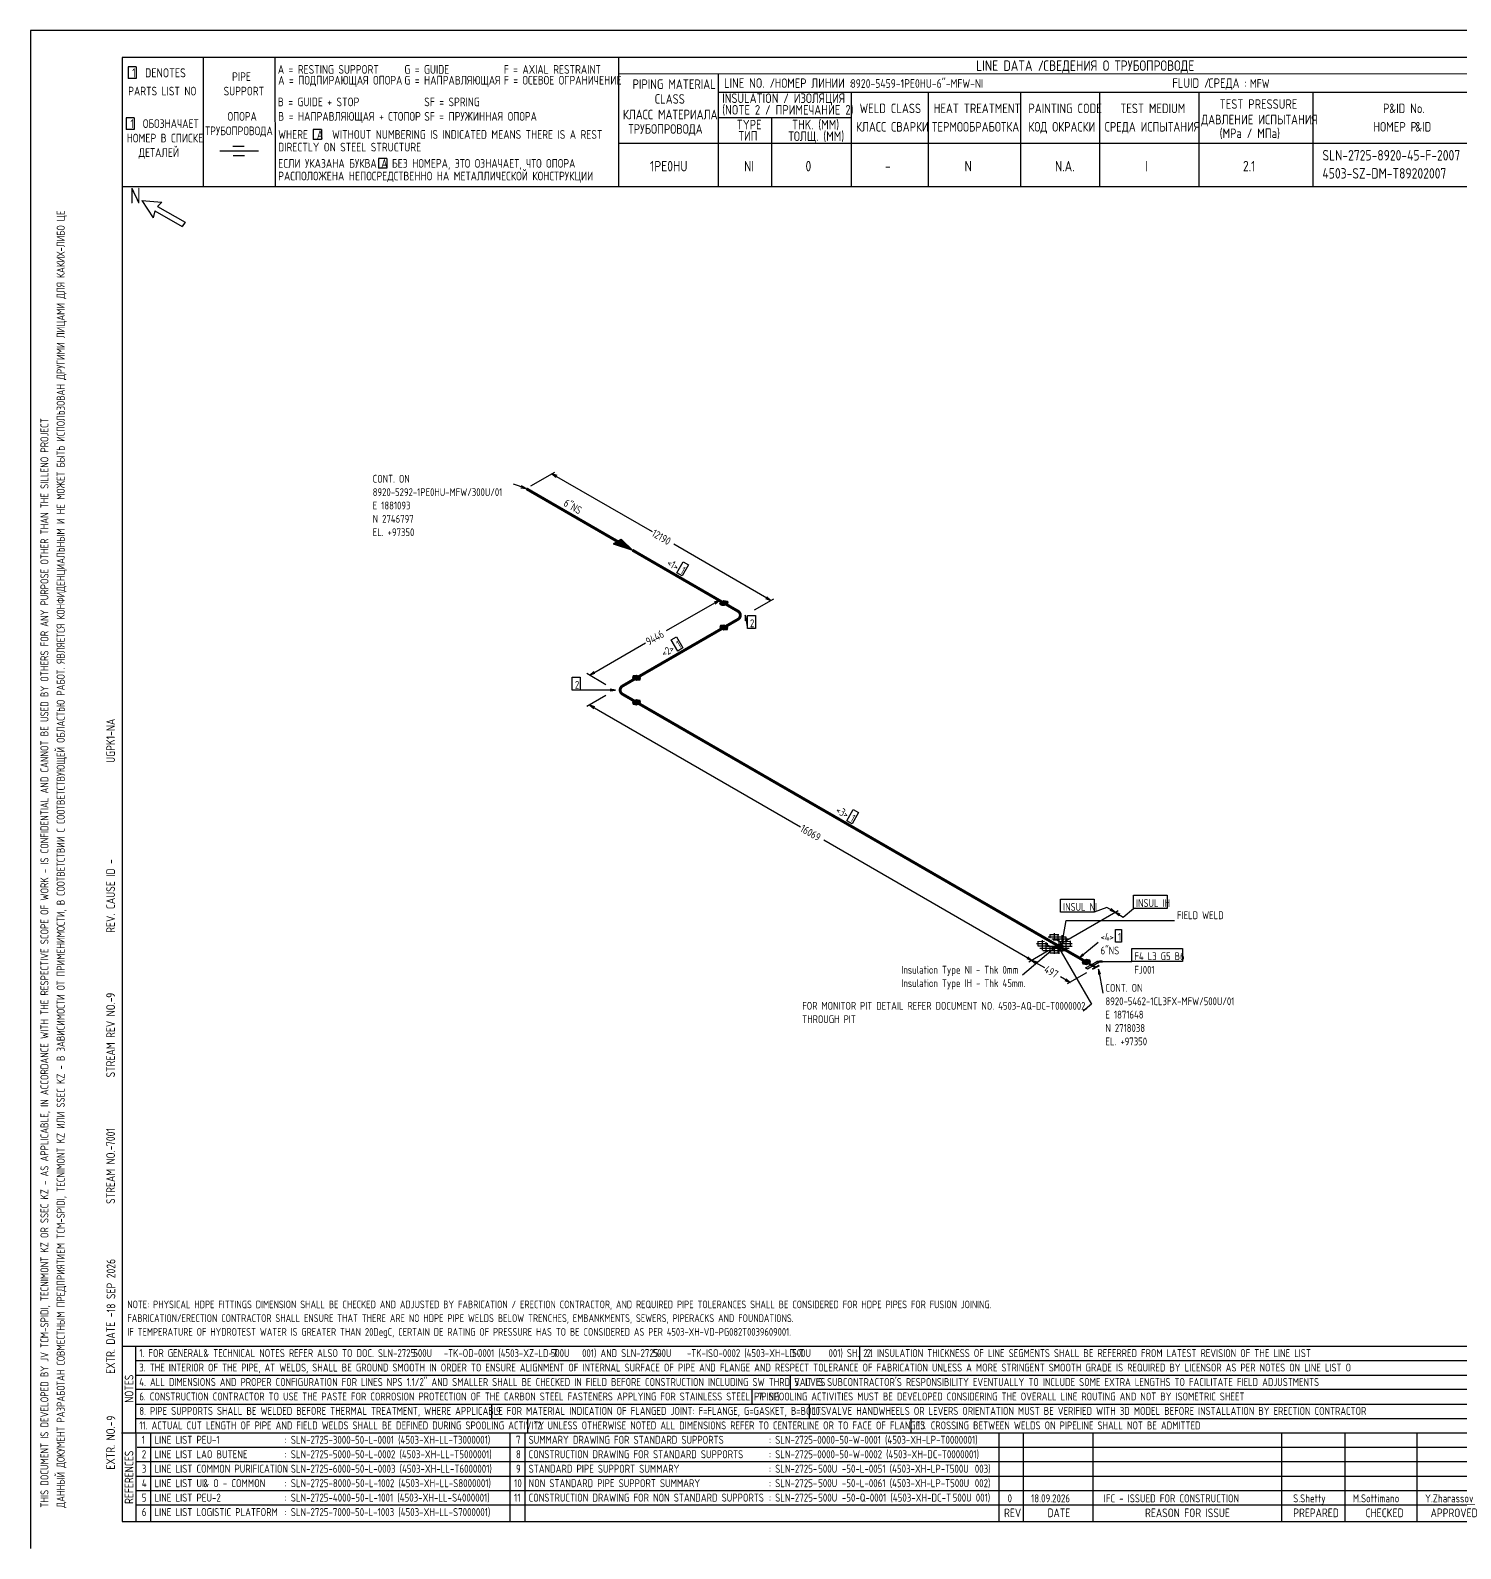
# Model space of a CAD drawing. Extents: x -1005 to 594, y -998 to 420.
# Drawn here: x 0 to 395.7, y 0 to 420 of the extents above; entities that cross this region are included whole.
import ezdxf

# ---------------------------------------------------------------- set-up
doc = ezdxf.new("R2010")
doc.units = 0
doc.styles.add('TTFN17', font='GOST type A')

msp = doc.modelspace()

# ---------------------------------------------------------------- linework, layer by layer
at = {"layer": 'GT_1', "flags": 128}
for points in [[(0, 420), (0, 0)], [(594, 420), (0, 420)], [(589.1, 412.5), (25.4, 412.5)], [(25.4, 412.5), (25.4, 7.5)], [(47.8, 412.5), (47.8, 376.7)], [(67.6, 412.5), (67.7, 376.7)], [(162.7, 412.5), (162.7, 376.7)], [(29.3, 409.9), (27.1, 409.9)], [(27.1, 409.9), (27.1, 406.7)], [(29.3, 409.9), (29.3, 406.7)], [(589.1, 408), (162.7, 407.9)], [(190.3, 407.8), (190.3, 376.7)], [(29.3, 406.7), (27.1, 406.7)], [(190.3, 402.9), (402.7, 402.9)], [(227.1, 402.9), (227.1, 376.7)], [(248.4, 402.9), (248.4, 376.8)], [(273.9, 402.9), (273.9, 376.7)], [(295.8, 402.9), (295.8, 376.7)], [(323.2, 402.9), (323.2, 376.7)], [(354.8, 402.9), (354.8, 376.8)], [(28.7, 395.8), (26.5, 395.8)], [(26.5, 395.8), (26.5, 392.6)], [(28.7, 395.8), (28.7, 392.6)], [(227.1, 395.8), (190.3, 395.8)], [(205, 395.8), (205, 376.7)], [(28.7, 392.6), (26.5, 392.6)], [(80.5, 392.6), (78.2, 392.6)], [(78.2, 392.6), (78.2, 389.8)], [(80.5, 392.6), (80.5, 389.8)], [(63.1, 386.6), (52.4, 386.6)], [(59.1, 387.9), (56, 387.9)], [(80.5, 389.8), (78.2, 389.8)], [(230.2, 388.7), (162.7, 388.7)], [(402.7, 388.7), (226.9, 388.7)], [(59.2, 385.3), (56.1, 385.3)], [(98.6, 384.6), (96.3, 384.6)], [(96.3, 384.6), (96.3, 381.9)], [(98.6, 384.6), (98.6, 381.9)], [(98.6, 381.9), (96.3, 381.9)], [(402.7, 376.7), (25.4, 376.7)], [(30.8, 372.9), (34, 368.1)], [(30.8, 372.9), (36.4, 372.5)], [(34.4, 370.1), (34, 368.1)], [(34.4, 370.1), (42, 365.7)], [(36.4, 372.5), (35.2, 371.3)], [(35.2, 371.3), (42.8, 366.9)], [(42.8, 366.9), (42, 365.7)], [(137.175, 293.225), (133.65, 294.5)], [(138.45, 293.975), (145.125, 297.8)], [(145.725, 296.825), (144.3, 297.35), (145.425, 296.375)], [(144.3, 297.35), (171.975, 281.375)], [(135.675, 293.45), (137.175, 293.225), (135.9, 293.975)], [(162.45, 278.6), (161.25, 277.925), (166.575, 276.2), (163.5, 279.2), (161.4, 278), (166.2, 276.425), (163.425, 279.125), (161.55, 278.075), (165.75, 276.65), (163.275, 279.05), (161.7, 278.15), (165.375, 276.95), (163.125, 278.975), (161.85, 278.3), (165, 277.1), (162.975, 278.9), (162, 278.375), (164.55, 277.4), (162.825, 278.825), (162.15, 278.45), (164.25, 277.55), (162.675, 278.75), (162.3, 278.525), (163.8, 277.85), (162.525, 278.675), (162.45, 278.6), (166.575, 276.2)], [(204.825, 262.325), (178.05, 277.85)], [(180.6, 272.975), (182.1, 272.15), (180.3, 269.075), (178.875, 269.975), (180.6, 272.975)], [(190.575, 262.325), (175.875, 253.85)], [(189.45, 261.35), (190.575, 262.325), (189.15, 261.8)], [(195.075, 259.7), (189.75, 262.775)], [(191.85, 260.9), (190.875, 261.05), (190.725, 261.575), (191.85, 262.25), (192.825, 262.1), (192.975, 261.575), (191.85, 260.9)], [(190.767, 261.6), (192.968, 261.6)], [(190.775, 261.4), (192.683, 261.4)], [(190.832, 261.2), (192.35, 261.2)], [(191.1, 261.8), (192.911, 261.8)], [(191.2, 261), (192.017, 261)], [(191.433, 262), (192.854, 262)], [(200.325, 259.7), (205.65, 262.775)], [(203.4, 262.85), (204.825, 262.325), (203.7, 263.3)], [(198.225, 256.775), (197.7, 258.2), (197.7, 256.7)], [(197.7, 258.2), (198.375, 254.525)], [(198.375, 258.125), (200.55, 258.125), (200.55, 254.525), (198.375, 254.525), (198.375, 258.125)], [(177.3, 251.375), (178.725, 252.275), (180.525, 249.2), (179.1, 248.3), (177.3, 251.375)], [(191.85, 254.15), (192.825, 254.3), (192.975, 254.825), (191.85, 255.5), (190.875, 255.35), (190.725, 254.825), (191.85, 254.15)], [(190.767, 254.8), (192.968, 254.8)], [(190.775, 255), (192.683, 255)], [(190.832, 255.2), (192.35, 255.2)], [(191.1, 254.6), (192.911, 254.6)], [(191.2, 255.4), (192.017, 255.4)], [(191.433, 254.4), (192.854, 254.4)], [(154.725, 241.625), (170.175, 250.55)], [(149.925, 241.1), (152.1, 241.1), (152.1, 237.5), (149.925, 237.5), (149.925, 241.1)], [(159.225, 239), (153.9, 242.075)], [(155.85, 242.6), (154.725, 241.625), (156.15, 242.15)], [(167.7, 240.2), (168.675, 240.35), (168.825, 240.875), (167.7, 241.55), (166.725, 241.4), (166.575, 240.875), (167.7, 240.2)], [(166.611, 241), (168.617, 241)], [(166.668, 241.2), (168.283, 241.2)], [(166.7, 240.8), (168.804, 240.8)], [(166.725, 241.4), (167.95, 241.4)], [(167.033, 240.6), (168.746, 240.6)], [(167.367, 240.4), (168.689, 240.4)], [(161.85, 237.5), (152.1, 237.5)], [(159.225, 236), (153.9, 232.925)], [(160.35, 237.275), (161.85, 237.5), (160.35, 237.725)], [(156.15, 232.85), (154.725, 233.375), (155.85, 232.4)], [(154.725, 233.375), (213.075, 199.7)], [(168.825, 234.125), (168.675, 234.65), (167.7, 234.8), (166.575, 234.125), (166.725, 233.6), (167.7, 233.45), (168.825, 234.125)], [(166.611, 234), (168.617, 234)], [(166.668, 233.8), (168.283, 233.8)], [(166.7, 234.2), (168.804, 234.2)], [(166.725, 233.6), (167.95, 233.6)], [(167.033, 234.4), (168.746, 234.4)], [(167.367, 234.6), (168.689, 234.6)], [(227.625, 204.425), (229.05, 203.6), (227.325, 200.525), (225.825, 201.35), (227.625, 204.425)], [(277.05, 162.725), (219.525, 195.95)], [(305.175, 180.725), (314.475, 180.725), (314.475, 177.125), (305.175, 177.125), (305.175, 180.725)], [(285, 179.675), (294.3, 179.675), (294.3, 176.075), (285, 176.075), (285, 179.675)], [(285.45, 167.6), (300.9, 176.525)], [(285.45, 167.6), (300.9, 176.525)], [(297.825, 177.35), (294.3, 176.075)], [(300.075, 176.075), (297.825, 177.35)], [(298.65, 176.6), (300.075, 176.075), (298.95, 177.05)], [(302.325, 174.725), (305.175, 177.125)], [(285.3, 167.075), (286.5, 173.75), (316.5, 173.75)], [(301.5, 175.55), (300.075, 176.075), (301.2, 175.1)], [(300.075, 176.075), (302.325, 174.725)], [(278.775, 167.975), (280.575, 168.05)], [(278.775, 166.7), (278.775, 168.05)], [(279.975, 165.575), (279.975, 168.35)], [(282.975, 168.425), (282.975, 168.425), (283.5, 168.425), (284.1, 168.275), (284.475, 168.05), (284.85, 167.825), (285, 167.525), (285, 167.15), (284.925, 166.85), (284.55, 166.625), (284.025, 166.4), (283.5, 166.325), (282.9, 166.325), (282.45, 166.475), (282, 166.625), (281.55, 166.85), (281.4, 167.15), (281.4, 167.525)], [(281.55, 169.25), (286.425, 169.25)], [(282, 169.925), (284.55, 169.925)], [(282.15, 168.875), (282.15, 169.925)], [(282.6, 168.65), (287.325, 168.65)], [(283.275, 168.425), (283.275, 170.225)], [(284.325, 168.275), (284.325, 169.925)], [(284.55, 168.725), (284.55, 164.525)], [(284.7, 168.05), (287.625, 167.975)], [(285.3, 168.575), (285.3, 167.075), (285.825, 168.5)], [(285.45, 165.05), (285.45, 169.7)], [(286.5, 165.5), (286.5, 169.25)], [(287.7, 166.625), (287.7, 168.125)], [(300.15, 171.275), (301.875, 171.275), (301.875, 167.75), (300.15, 167.75), (300.15, 171.275)], [(284.175, 166.85), (274.425, 158.675)], [(281.55, 165.35), (276.225, 162.275)], [(281.55, 165.35), (276.225, 162.275)], [(278.325, 167.375), (281.475, 167.375)], [(278.775, 166.775), (281.775, 166.775)], [(279.225, 166.1), (287.325, 166.1)], [(280.05, 165.5), (286.425, 165.5)], [(280.875, 166.625), (288.15, 166.625)], [(281.025, 165.05), (281.025, 167.75)], [(282, 164.825), (284.55, 164.825)], [(282.15, 164.825), (282.15, 166.55)], [(283.2, 165.725), (284.175, 166.85), (282.9, 166.1)], [(283.275, 164.525), (283.275, 166.325)], [(284.925, 167.3), (285.6, 166.85), (285.3, 166.25), (284.175, 166.025), (283.425, 166.4), (283.8, 167.075), (284.925, 167.3)], [(283.425, 166.4), (285.375, 166.4)], [(283.536, 166.6), (285.475, 166.6)], [(283.647, 166.8), (285.575, 166.8)], [(283.758, 167), (285.375, 167)], [(283.825, 166.2), (285.05, 166.2)], [(285.15, 165.725), (284.175, 166.85), (284.7, 165.425)], [(284.175, 166.85), (293.55, 150.575), (291.225, 148.7)], [(284.325, 164.825), (284.325, 166.475)], [(284.425, 167.2), (285.075, 167.2)], [(284.7, 166.7), (287.7, 166.775)], [(285.075, 167.375), (288.225, 167.375)], [(290.175, 163.4), (295.35, 167.75)], [(291.15, 164.525), (290.175, 163.4), (291.45, 164.15)], [(304.725, 166.025), (318.675, 166.025), (318.675, 162.425), (304.725, 162.425), (304.725, 166.025)], [(275.625, 163.25), (277.05, 162.725), (275.925, 163.7)], [(278.475, 162.2), (277.05, 162.725), (278.175, 161.75)], [(277.05, 162.725), (280.5, 160.775)], [(293.25, 162.275), (293.1, 162.8), (292.125, 162.95), (291, 162.275), (291.15, 161.75), (292.125, 161.6), (293.25, 162.275)], [(291.021, 162.2), (293.125, 162.2)], [(291.079, 162), (292.792, 162)], [(291.136, 161.8), (292.458, 161.8)], [(291.208, 162.4), (293.214, 162.4)], [(291.542, 162.6), (293.157, 162.6)], [(291.875, 162.8), (293.1, 162.8)], [(293.475, 161.525), (294.975, 162.425), (295.575, 162.125), (292.425, 160.325), (291.9, 160.625), (293.475, 161.525)], [(294.6, 160.625), (291.9, 162.2)], [(294.75, 160.775), (292.125, 162.275)], [(292.275, 162.35), (294.9, 160.85)], [(295.65, 161.225), (295.5, 161.3), (294, 160.325), (293.85, 160.4), (295.65, 161.225), (294, 160.325)], [(293.85, 160.4), (295.5, 161.3)], [(296.475, 162.65), (294.975, 162.425), (296.475, 162.2)], [(294.975, 162.425), (304.725, 162.425)], [(296.025, 158.9), (295.5, 160.325), (295.5, 158.825)], [(295.5, 160.325), (296.7, 153.65)], [(287.625, 156.65), (285, 158.15)], [(286.2, 157.175), (287.625, 156.65), (286.5, 157.625)], [(292.125, 159.275), (286.8, 156.2)], [(25.3, 56), (402.7, 56)], [(29.1, 56), (29.2, 7.5)], [(229.4, 56), (229.4, 52)], [(29.1, 52), (402.7, 52)], [(29.1, 48), (402.7, 48)], [(210.2, 48), (210.2, 44)], [(402.7, 44), (29.1, 44)], [(199.6, 44), (199.6, 40)], [(29.2, 40), (402.7, 40)], [(127.6, 40), (127.6, 36)], [(215.4, 40), (215.4, 36)], [(29.1, 36), (402.7, 36)], [(137.5, 36), (137.5, 32)], [(243.6, 36), (243.6, 32)], [(25.2, 32), (402.7, 32)], [(33.2, 32), (33.2, 7.6)], [(132.6, 32), (132.6, 7.6)], [(136.8, 32), (136.8, 7.6)], [(267.9, 32), (267.9, 7.5)], [(274.6, 32), (274.6, 7.5)], [(293.9, 32), (293.9, 7.5)], [(346.1, 32), (346.1, 7.5)], [(363.6, 32), (363.6, 7.5)], [(383.5, 32), (383.5, 7.5)], [(402.7, 28), (29.5, 28)], [(402.7, 24), (29.1, 24)], [(402.7, 20), (29.1, 20)], [(402.7, 16), (29.1, 16)], [(402.7, 12), (29.2, 12)], [(25.4, 7.5), (589.1, 7.5)], [(0, 0), (0, 0)]]:
    msp.add_lwpolyline(points, dxfattribs=at)
at = {"layer": 'GT_1', "const_width": 0.8, "flags": 128}
for points in [[(137.175, 293.225), (162.45, 278.6)], [(166.575, 276.2), (191.85, 261.575)], [(191.85, 261.575), (195.75, 259.325)], [(195.75, 257.075), (191.85, 254.825)], [(191.85, 254.825), (167.7, 240.875)], [(167.7, 240.875), (163.8, 238.625)], [(163.8, 236.375), (167.7, 234.125)], [(167.7, 234.125), (284.175, 166.85)], [(284.175, 166.85), (292.125, 162.275)]]:
    msp.add_lwpolyline(points, dxfattribs=at)
for points in [[(195.75, 259.325, -0.57736), (195.75, 257.075)], [(163.8, 238.625, 0.57736), (163.8, 236.375)]]:
    msp.add_lwpolyline(points, format="xyb", dxfattribs=at)

# ---------------------------------------------------------------- texts
at = {"layer": 'GT_1', "style": 'TTFN17'}
for s, height, p in [('LINE DATA /', 2.8875, (261.633, 408.8)), ('СВЕДЕНИЯ О ТРУБОПРОВОДЕ', 2.8875, (280.233, 408.8)), (' 1  DENOTES', 2.5025, (26.875, 407)), (' PIPE', 2.4062, (54.561, 406)), ('A = RESTING SUPPORT', 2.40625, (68.461, 408)), ('A = ПОДПИРАЮЩАЯ ОПОРА', 2.40625, (68.561, 405)), ('G = GUIDE', 2.4062, (103.461, 408)), ('G = НАПРАВЛЯЮЩАЯ', 2.40625, (103.461, 405)), ('F = AXIAL RESTRAINT', 2.40625, (130.961, 408)), ('F = ОСЕВОЕ ОГРАНИЧЕНИЕ', 2.40625, (130.961, 405)), ('PARTS LIST NO', 2.40625, (27.061, 402)), ('SUPPORT', 2.4062, (53.461, 402)), ('PIPING MATERIAL', 2.64687, (166.597, 403.8)), ('LINE NO. /', 2.6469, (191.897, 404.1)), ('НОМЕР ЛИНИИ :', 2.59875, (205.89, 404.1)), ('8920-5459-1PE0HU-6"-MFW-NI', 2.40625, (226.861, 404.1)), ('FLUID /', 2.6469, (315.897, 404.1)), ('СРЕДА :', 2.6469, (325.897, 404.1)), ('MFW', 2.4062, (337.361, 404.1)), ('B = GUIDE + STOP', 2.40625, (68.461, 399)), ('SF = SPRING', 2.40625, (108.961, 399)), ('CLASS', 2.6469, (172.697, 399.7)), ('(NOTE 2 / ПРИМЕЧАНИЕ 2)', 2.64687, (191.397, 396.7)), ('INSULATION / ИЗОЛЯЦИЯ', 2.64687, (191.397, 399.9)), ('WELD CLASS', 2.6469, (229.397, 397.1)), ('HEAT TREATMENT', 2.64687, (249.897, 397.1)), ('PAINTING CODE', 2.64687, (276.097, 397.1)), ('TEST MEDIUM', 2.64687, (301.497, 397.1)), ('TEST PRESSURE', 2.64687, (328.997, 398.3)), ('P', 2.647, (374.197, 397.1)), ('&ID No.', 2.6469, (375.908, 397.1)), (' 1  ОБОЗНАЧАЕТ', 2.40625, (26.461, 393)), ('ОПОРА', 2.4062, (54.561, 395)), ('B = НАПРАВЛЯЮЩАЯ + СТОПОР', 2.40625, (68.561, 395)), ('SF = ПРУЖИННАЯ ОПОРА', 2.40625, (108.961, 395)), ('КЛАСС МАТЕРИАЛА', 2.64687, (163.897, 395.4)), ('TYPE', 2.6469, (195.397, 392.6)), ('THK. (MM)', 2.6469, (210.697, 392.6)), ('ДАВЛЕНИЕ ИСПЫТАНИЯ', 2.64687, (323.897, 394)), ('НОМЕР В СПИСКЕ', 2.40625, (26.661, 389)), ('ТРУБОПРОВОДА', 2.40625, (48.361, 391)), ('WHERE  A  WITHOUT NUMBERING IS INDICATED MEANS THERE IS A REST', 2.40625, (68.561, 390)), ('ТРУБОПРОВОДА', 2.64687, (165.397, 391.4)), ('ТИП', 2.6469, (195.897, 389.5)), ('ТОЛЩ. (ММ)', 2.6469, (209.697, 389.4)), ('КЛАСС СВАРКИ', 2.64687, (228.397, 392)), ('ТЕРМООБРАБОТКА', 2.64687, (249.397, 392)), ('КОД ОКРАСКИ', 2.64687, (276.097, 392)), ('СРЕДА ИСПЫТАНИЯ', 2.64687, (297.197, 392)), ('(MPa / МПа)', 2.64687, (328.997, 390.2)), ('НОМЕР P', 2.6469, (371.497, 392)), ('&ID', 2.6469, (383.097, 392)), ('ДЕТАЛЕЙ', 2.4062, (29.961, 385)), ('DIRECTLY ON STEEL STRUCTURE', 2.40625, (68.561, 386.5)), ('SLN-2725-8920-45-F-2007', 2.8875, (357.433, 384)), ('ЕСЛИ УКАЗАНА БУКВА A БЕЗ НОМЕРА, ЭТО ОЗНАЧАЕТ, ЧТО ОПОРА', 2.40625, (68.561, 382)), ('1PE0HU', 2.8875, (171.433, 381)), ('NI', 2.8875, (197.433, 381)), ('0', 2.888, (214.433, 381)), ('-', 2.888, (236.433, 381)), ('N', 2.888, (258.433, 381)), ('N.A.', 2.8875, (283.433, 381)), ('I', 2.888, (308.433, 381)), ('2.1', 2.8875, (335.433, 381)), ('РАСПОЛОЖЕНА НЕПОСРЕДСТВЕННО НА МЕТАЛЛИЧЕСКОЙ КОНСТРУКЦИИ', 2.40625, (68.561, 378.5)), ('4503-SZ-DM-T89202007', 2.8875, (357.433, 379)), ('N', 4.331, (27.55, 372.1)), ('CONT. ON', 2.1656, (94.7, 294.875)), ('8920-5292-1PE0HU-MFW/300U/01', 2.16562, (94.7, 291.178)), ('E 1881093', 2.1656, (94.7, 287.48)), ('N 2746797', 2.1656, (94.7, 283.783)), ('EL. +97350', 2.1656, (94.7, 280.085)), ('2', 2.166, (199.075, 254.9)), ('2', 2.166, (150.65, 237.875)), ('INSUL NI', 2.1656, (285.694, 176.45)), ('INSUL IH', 2.1656, (305.875, 177.5)), ('FIELD WELD', 2.1656, (317.2, 174.125)), ('<4>', 2.1656, (296.05, 168.125)), ('1', 2.166, (300.874, 168.125)), ('6"NS', 2.1656, (296.05, 164.375)), ('F4 L3 G5 B6', 2.16562, (305.425, 162.8)), ('Insulation Type NI - Thk 0mm', 2.16562, (240.917, 159.05)), ('FJ001', 2.1656, (305.425, 159.05)), ('Insulation Type IH - Thk 45mm.', 2.16562, (240.917, 155.353)), ('CONT. ON', 2.1656, (297.4, 154.025)), ('FOR MONITOR PIT DETAIL REFER DOCUMENT NO. 4503-AQ-DC-T0000002.', 2.16562, (213.533, 149.075)), ('8920-5462-1CL3FX-MFW/500U/01', 2.16562, (297.4, 150.328)), ('THROUGH PIT', 2.16562, (213.533, 145.378)), ('E 1871648', 2.1656, (297.4, 146.63)), ('N 2718038', 2.1656, (297.4, 142.933)), ('EL. +97350', 2.1656, (297.4, 139.235)), ('NOTE: PHYSICAL HDPE FITTINGS DIMENSION SHALL BE CHECKED AND ADJUSTED BY FABRICATION / ERECTION CONTRACTOR, AND REQUIRED PIPE TOLERANCES SHALL BE CONSIDERED FOR HDPE PIPES FOR FUSION JOINING.', 2.1175, (26.818, 66.5)), ('FABRICATION/ERECTION CONTRACTOR SHALL ENSURE THAT THERE ARE NO HDPE PIPE WELDS BELOW TRENCHES, EMBANKMENTS, SEWERS, PIPERACKS AND FOUNDATIONS.', 2.1175, (26.818, 62.7)), ('IF TEMPERATURE OF HYDROTEST WATER IS GREATER THAN 20DegC, CERTAIN DE RATING OF PRESSURE HAS TO BE CONSIDERED AS PER 4503-XH-VD-PG082T0039609001.', 2.1175, (26.818, 58.9)), ('1. FOR GENERAL', 2.18487, (30.128, 53)), ('& TECHNICAL NOTES REFER ALSO TO DOC. SLN-2725-      -TK-OD-0001 (4503-XZ-LD-T      001) AND SLN-2725-      -TK-ISO-0002 (4503-XH-LD-T      001) SH. 2.1', 2.18487, (47.868, 53)), ('500U', 2.1849, (105.928, 53)), ('500U', 2.1849, (143.928, 53)), ('500U', 2.1849, (172.128, 53)), ('500U', 2.1849, (210.728, 53)), ('2. INSULATION THICKNESS OF LINE SEGMENTS SHALL BE REFERRED FROM LATEST REVISION OF THE LINE LIST', 2.18487, (231.328, 53)), ('3. THE INTERIOR OF THE PIPE, AT WELDS, SHALL BE GROUND SMOOTH IN ORDER TO ENSURE ALIGNMENT OF INTERNAL SURFACE OF PIPE AND FLANGE AND RESPECT TOLERANCE OF FABRICATION UNLESS A MORE STRINGENT SMOOTH GRADE IS REQUIRED BY LICENSOR AS PER NOTES ON LINE LIST O', 2.18487, (30.128, 49)), ('4. ALL DIMENSIONS AND PROPER CONFIGURATION FOR LINES NPS 1.1/2" AND SMALLER SHALL BE CHECKED IN FIELD BEFORE CONSTRUCTION INCLUDING SW THRD VALVES', 2.18487, (30.128, 45)), ("5. IT IS SUBCONTRACTOR'S RESPONSIBILITY EVENTUALLY TO INCLUDE SOME EXTRA LENGTHS TO FACILITATE FIELD ADJUSTMENTS", 2.18487, (211.328, 45)), ('6. CONSTRUCTION CONTRACTOR TO USE THE PASTE FOR CORROSION PROTECTION OF THE CARBON STEEL FASTENERS APPLYING FOR STAINLESS STEEL PIPING', 2.18487, (30.128, 41)), ('7. SPOOLING ACTIVITIES MUST BE DEVELOPED CONSIDERING THE OVERALL LINE ROUTING AND NOT BY ISOMETRIC SHEET', 2.18487, (201.328, 41)), ('8. PIPE SUPPORTS SHALL BE WELDED BEFORE THERMAL TREATMENT, WHERE APPLICABLE', 2.18487, (30.128, 37)), ('9. FOR MATERIAL INDICATION OF FLANGED JOINT: F=FLANGE, G=GASKET, B=BOLTS', 2.18487, (128.828, 37)), ('10. VALVE HANDWHEELS OR LEVERS ORIENTATION MUST BE VERIFIED WITH 3D MODEL BEFORE INSTALLATION BY ERECTION CONTRACTOR', 2.18487, (216.328, 37)), ('11. ACTUAL CUT LENGTH OF PIPE AND FIELD WELDS SHALL BE DEFINED DURING SPOOLING ACTIVITY', 2.18487, (30.128, 33)), ('12. UNLESS OTHERWISE NOTED ALL DIMENSIONS REFER TO CENTERLINE OR TO FACE OF FLANGES', 2.18487, (139.328, 33)), ('13. CROSSING BETWEEN WELDS ON PIPELINE SHALL NOT BE ADMITTED', 2.18487, (245.328, 33)), ('1', 2.214, (30.832, 29)), ('LINE LIST PEU-1', 2.21375, (34.332, 29)), (': SLN-2725-3000-50-L-0001 (4503-XH-LL-T3000001)', 2.21375, (70.332, 29)), ('7', 2.214, (134.332, 29)), ('SUMMARY DRAWING FOR STANDARD SUPPORTS', 2.21375, (137.832, 29)), (': SLN-2725-0000-50-W-0001 (4503-XH-LP-T0000001)', 2.21375, (204.332, 29)), ('2', 2.214, (30.832, 25)), ('LINE LIST LAO BUTENE', 2.21375, (34.332, 25)), (': SLN-2725-5000-50-L-0002 (4503-XH-LL-T5000001)', 2.21375, (70.332, 25)), ('8', 2.214, (134.332, 25)), ('CONSTRUCTION DRAWING FOR STANDARD SUPPORTS', 2.21375, (137.832, 25)), (': SLN-2725-0000-50-W-0002 (4503-XH-DC-T0000001)', 2.21375, (204.332, 25)), ('3', 2.214, (30.832, 21)), ('LINE LIST COMMON PURIFICATION', 2.21375, (34.332, 21)), (': SLN-2725-6000-50-L-0003 (4503-XH-LL-T6000001)', 2.21375, (70.332, 21)), ('9', 2.214, (134.332, 21)), ('STANDARD PIPE SUPPORT SUMMARY', 2.21375, (137.832, 21)), (': SLN-2725-      -50-L-0051 (4503-XH-LP-T      003)', 2.21375, (204.332, 21)), ('500U', 2.2138, (217.932, 21)), ('500U', 2.2138, (254.332, 21)), ('4', 2.214, (30.832, 17)), ('LINE LIST UI', 2.21375, (34.332, 17)), ('& O - COMMON', 2.21375, (47.849, 17)), (': SLN-2725-8000-50-L-1002 (4503-XH-LL-S8000001)', 2.21375, (70.332, 17)), ('10', 2.2138, (133.832, 17)), ('NON STANDARD PIPE SUPPORT SUMMARY', 2.21375, (137.832, 17)), (': SLN-2725-      -50-L-0061 (4503-XH-LP-T      002)', 2.21375, (204.332, 17)), ('500U', 2.2138, (217.932, 17)), ('500U', 2.2138, (254.432, 17)), ('5', 2.214, (30.832, 13)), ('LINE LIST PEU-2', 2.21375, (34.332, 13)), (': SLN-2725-4000-50-L-1001 (4503-XH-LL-S4000001)', 2.21375, (70.332, 13)), ('11', 2.2138, (133.832, 13)), ('CONSTRUCTION DRAWING FOR NON STANDARD SUPPORTS', 2.21375, (137.832, 13)), (': SLN-2725-      -50-Q-0001 (4503-XH-DC-T      001)', 2.21375, (204.332, 13)), ('500U', 2.2138, (217.932, 13)), ('500U', 2.2138, (255.132, 13)), ('0', 2.214, (270.332, 12.8)), ('18.09.2026', 2.2138, (276.832, 12.8)), ('IFC - ISSUED FOR CONSTRUCTION', 2.21375, (296.932, 12.8)), ('S.Shetty', 2.2138, (349.332, 12.8)), ('M.Sottimano', 2.21375, (365.832, 12.8)), ('Y.Zharassov', 2.21375, (385.832, 12.8)), ('6', 2.214, (30.832, 9)), ('LINE LIST LOGISTIC PLATFORM', 2.21375, (34.332, 9)), (': SLN-2725-7000-50-L-1003 (4503-XH-LL-S7000001)', 2.21375, (70.332, 9)), ('REV', 2.4062, (269.361, 8.7)), ('DATE', 2.4062, (281.361, 8.7)), ('REASON FOR ISSUE', 2.40625, (308.361, 8.7)), ('PREPARED', 2.4062, (349.361, 8.7)), ('CHECKED', 2.4062, (369.361, 8.7)), ('APPROVED', 2.4062, (387.361, 8.7))]:
    msp.add_text(s, height=height, dxfattribs=at).set_placement(p)
for s, height, rotation, p in [('ДАННЫЙ ДОКУМЕНТ РАЗРАБОТАН СОВМЕСТНЫМ ПРЕДПРИЯТИЕМ TCM-SPIDI, TECNIMONT KZ ИЛИ SSEC KZ - В ЗАВИСИМОСТИ ОТ ПРИМЕНИМОСТИ, В СООТВЕТСТВИИ С СООТВЕТСТВУЮЩЕЙ ОБЛАСТЬЮ РАБОТ. ЯВЛЯЕТСЯ КОНФИДЕНЦИАЛЬНЫМ И НЕ МОЖЕТ БЫТЬ ИСПОЛЬЗОВАН ДРУГИМИ ЛИЦАМИ ДЛЯ КАКИХ-ЛИБО ЦЕ', 2.21375, 90, (9.5, 11.332)), ('THIS DOCUMENT IS DEVELOPED BY JV TCM-SPIDI, TECNIMONT KZ OR SSEC KZ - AS APPLICABLE, IN ACCORDANCE WITH THE RESPECTIVE SCOPE OF WORK - IS CONFIDENTIAL AND CANNOT BE USED BY OTHERS FOR ANY PURPOSE OTHER THAN THE SILLENO PROJECT', 2.21375, 90, (5, 11.332)), ('6"NS', 2.1656, -30, (147.278, 288.615)), ('12190', 2.1656, -30, (171.673, 280.218)), ('<1>', 2.1656, -30, (175.843, 272.073)), ('1', 2.166, -30, (179.618, 269.893)), ('9446', 2.1656, 30, (171.049, 249.763)), ('<2>', 2.1656, 30, (175.318, 246.576)), ('1', 2.166, 30, (179.496, 248.988)), ('UGPK1-NA', 2.4062, 90, (23.4, 217.361)), ('<3>', 2.1656, -30, (222.568, 203.673)), ('1', 2.166, -30, (226.612, 201.338)), ('16069', 2.1656, -30, (212.757, 198.547)), ('REV. CAUSE ID -', 2.40625, 90, (23.4, 170.361)), ('497', 2.1656, -30, (280.218, 159.601)), ('STREAM REV NO.-', 2.40625, 90, (23.4, 130.361)), ('9', 2.406, 90, (23.4, 152.361)), ('7001', 2.4062, 90, (23.4, 111.361)), ('STREAM NO.-', 2.40625, 90, (23.4, 95.361)), ('18 SEP 2026', 2.40625, 90, (23.5, 65.361)), ('EXTR. DATE -', 2.40625, 90, (23.4, 48.361)), ('NOTES', 2.4062, 90, (28.5, 40.361)), ('EXTR. NO.-', 2.4062, 90, (23.4, 21.861)), ('9', 2.406, 90, (23.5, 35.361)), ('REFERENCES', 2.4062, 90, (28.5, 12.361))]:
    msp.add_text(s, height=height, rotation=rotation, dxfattribs=at).set_placement(p)

doc.saveas('drawing.dxf')
